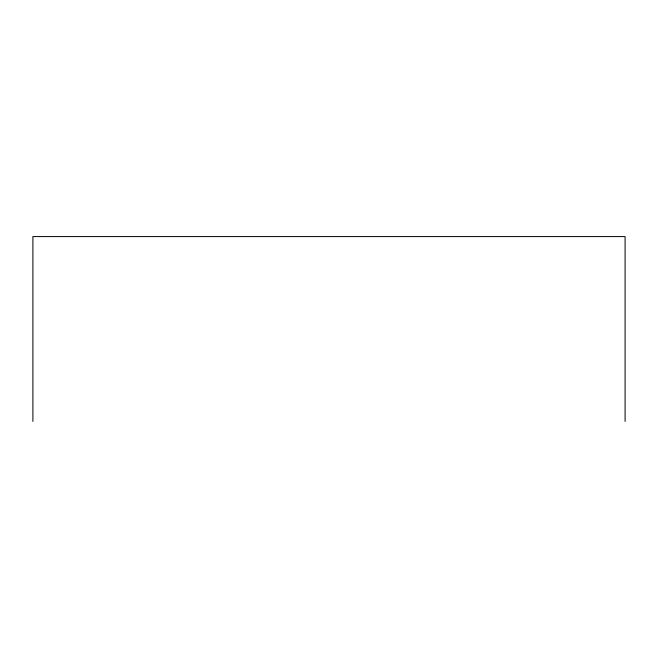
<?xml version="1.0" encoding="UTF-8"?>
<svg xmlns="http://www.w3.org/2000/svg" width="658" height="658" viewBox="0 0 658 658"><rect width="100%" height="100%" fill="white"/><g stroke="black" fill="none" stroke-linecap="round" stroke-linejoin="round"><path stroke-width="0.99" d="M625.1 421.416L625.1 236.584L32.9 236.584L32.9 421.416"/></g></svg>
